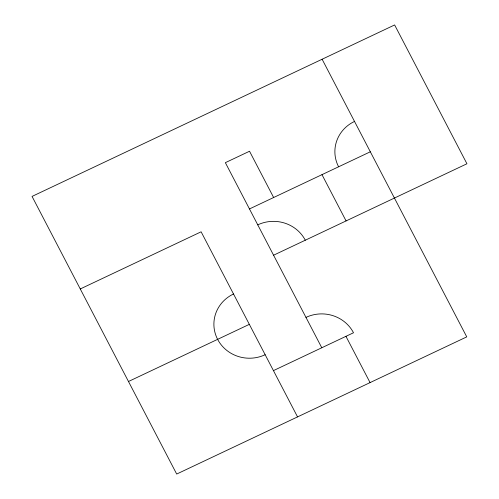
<?xml version="1.0" encoding="UTF-8"?>
<svg xmlns="http://www.w3.org/2000/svg" width="499" height="499" viewBox="0 0 499 499"><rect width="100%" height="100%" fill="white"/><g stroke="black" fill="none" stroke-linecap="round" stroke-linejoin="round"><path stroke-width="0.75" d="M80.264 288.958L201.122 231.804L297.547 416.896M249.469 208.944L370.327 151.79M273.571 255.214L466.945 163.766L394.628 24.95L32.055 196.413L176.69 474.05L466.752 336.881L322.117 59.244M128.474 381.504L249.338 324.35M273.44 370.62L353.51 332.758A35.448 33.863 2.3 0 0 305.968 317.395M321.98 174.65L346.088 220.92M273.639 197.51L249.531 151.241L225.361 162.668L321.786 347.759M345.957 336.332L370.065 382.602M338.603 166.791A35.448 33.863 2.3 0 1 354.508 121.425M265.156 354.714A35.448 33.863 2.3 0 1 217.614 339.351A35.448 33.863 2.3 0 1 233.52 293.986M257.758 224.856A35.448 33.863 2.3 0 1 305.294 240.212"/></g></svg>
